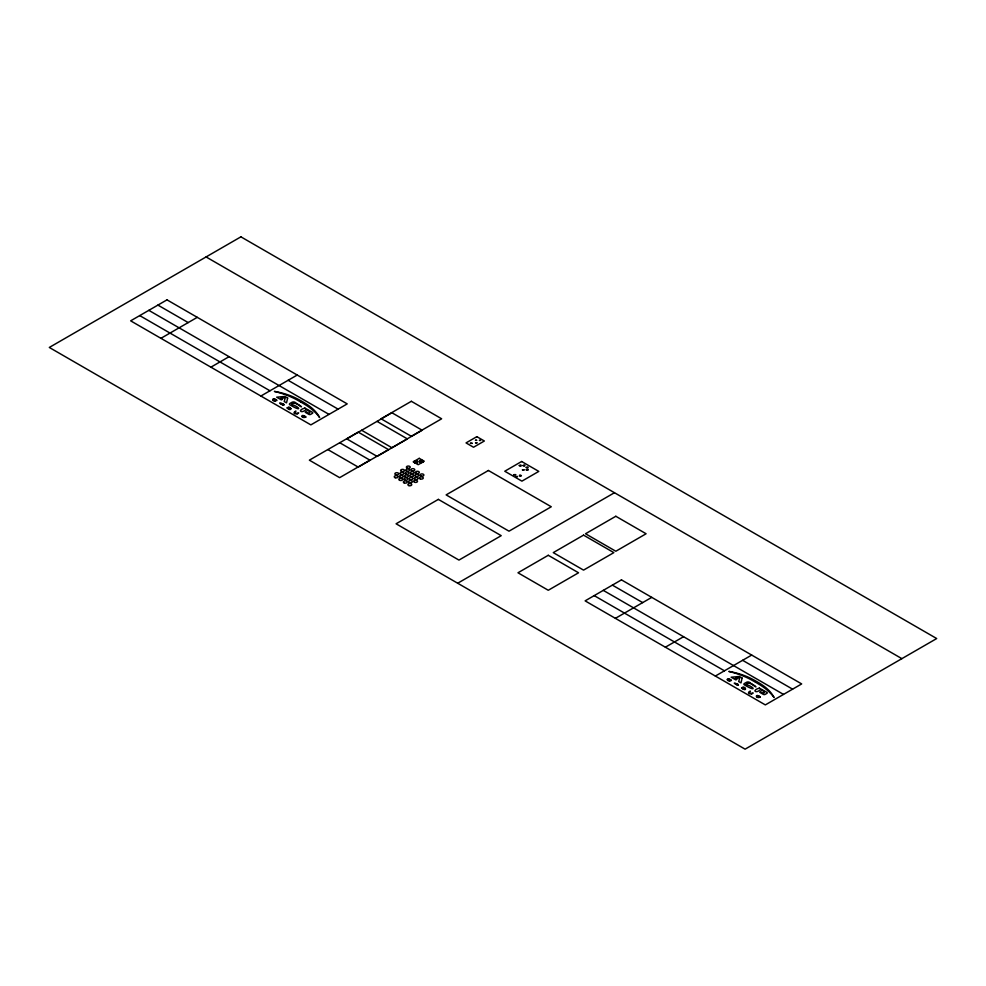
<?xml version="1.0" encoding="UTF-8"?>
<svg xmlns="http://www.w3.org/2000/svg" width="986" height="986" viewBox="0 0 986 986"><rect width="100%" height="100%" fill="white"/><g stroke="black" fill="none" stroke-linecap="round" stroke-linejoin="round"><path stroke-width="1.48" d="M282.846 405.209C288.479 405.098 273.344 400.304 282.846 405.073M737.318 685.245C742.285 685.553 728.432 680.328 737.318 685.097M283.648 404.63L280.874 403.57L283.648 404.445M738.107 684.678L735.346 683.594L738.12 684.481M479.492 440.286L480.515 440.286M480.49 440.508L479.504 440.508M305.808 417.189C300.533 418.988 300.557 412.777 305.82 416.881M760.292 697.201C754.906 699.049 755.116 692.801 760.292 696.917M160.928 338.321L197.274 317.332M210.905 367.174L229.085 356.685M260.883 396.027L297.23 375.037M273.122 399.576L273.886 399.133M287.616 407.994L288.467 407.501M289.958 409.338L290.808 408.845M294.863 412.136C298.98 409.005 289.514 413.91 296.983 413.91M297.341 413.91C301.334 411.137 295.701 415.007 294.863 412.345M414.564 462.619L417.288 461.054M419.863 462.188L422.587 460.61M457.689 583.231L614.463 492.717M615.4 618.345L651.746 597.368M665.377 647.198L683.557 636.709M715.355 676.051L751.702 655.074M727.594 679.6L728.358 679.169M742.088 688.018L742.939 687.525M744.43 689.362L745.28 688.881M749.335 692.16C753.427 689.017 744.06 693.91 751.455 693.934M751.813 693.934C755.806 691.235 750.149 695.007 749.335 692.369M206.074 256.939L901.87 658.648M377.108 421.416L407.391 438.893L377.108 456.382L346.813 438.893L391.898 412.74L422.181 430.229L391.898 447.718L361.603 430.229M157.908 305.093L188.19 322.582M288.146 380.288L338.112 409.141M419.863 460.61L422.587 462.188M414.564 461.054L417.288 462.619M148.812 310.344L329.028 414.391M612.38 585.129L642.662 602.606M742.618 660.312L792.596 689.165M139.729 315.594L269.967 390.776M274.281 399.133C280.616 403.188 274.194 396.89 272.666 399.429C272.481 402.066 279.358 401.585 273.122 399.811M288.824 407.501L290.808 408.635M603.284 590.367L783.5 694.415M287.616 408.192L289.588 409.338M339.64 442.689L369.935 460.166L339.64 477.655L309.357 460.166L358.226 432.127L388.509 449.616L358.226 467.093L327.931 449.616M594.201 595.618L724.439 670.813M728.753 679.169C735.063 683.212 728.753 676.84 727.089 679.514C727.902 681.819 733.362 681.548 727.594 679.835M743.296 687.525L745.28 688.672M742.088 688.228L744.073 689.362M470.433 443.293L472.356 443.343L470.433 443.256M475.511 440.286L476.793 440.311L475.511 440.261M475.56 442.813L477.175 442.85L475.572 442.776M519.277 465.602C521.656 468.042 522.124 463.321 519.289 465.54M522.457 469.866L524.281 469.903L522.469 469.829M522.999 465.565C525.452 467.98 525.711 463.284 523.011 465.515M526.228 469.817L528.04 469.854L526.228 469.817M526.241 467.524C528.669 469.989 528.903 465.182 526.241 467.524M515.629 474.66L513.817 474.697L515.629 474.66M517.465 476.558L515.641 476.558L517.465 476.558M521.347 475.634C518.882 478.087 518.661 473.292 521.347 475.634M287.136 407.957C292.423 412.949 291.277 404.864 287.16 407.884M291.659 404.47C300.397 407.132 302.16 412.382 289.884 404.79A1.578 0.912 0 0 1 289.884 403.508L291.93 402.313A2.219 1.282 0 0 1 295.06 402.313C309.814 413.886 294.974 399.096 291.683 404.408M741.608 687.994C748.017 693.072 745.379 684.506 741.608 687.994M746.131 684.494C754.882 687.156 756.632 692.406 744.356 684.826A1.578 0.912 0 0 1 744.356 683.532L746.402 682.349A2.219 1.282 0 0 1 749.533 682.349C764.162 693.947 749.68 679.12 746.155 684.432M287.641 398.036L286.519 402.855L284.214 401.524L285.237 397.9L280.739 398.282L282.477 399.293L281.417 399.909L276.696 397.185L284.929 396.471L287.641 398.036M742.113 678.06L740.991 682.891L738.687 681.56L739.722 677.924L735.211 678.319L736.949 679.317L735.889 679.933L731.168 677.209L739.401 676.495L742.113 678.06M240.904 236.837L49.3 347.454L745.096 749.163L936.7 638.546L240.904 236.837M166.991 299.855L130.645 320.832L310.861 424.88L347.208 403.89L166.991 299.855M304.871 408.056C296.638 410.447 301.753 413.763 305.759 409.794C311.502 410.706 310.763 415.451 306.19 411.704L305.229 412.259L308.877 414.366A1.269 0.727 0 0 0 310.664 414.366L312.402 413.356A1.269 0.727 0 0 0 312.402 412.333L304.871 408.056M303.047 415.71C299.843 417.534 309.863 417.953 303.047 415.71M411.347 401.302L381.064 418.791L411.347 436.28L441.642 418.791L411.347 401.302M419.26 458.342L413.196 461.83L418.2 464.714L424.251 461.226L419.26 458.342M476.854 436.662L466.033 442.911L473.539 447.25L484.36 441.001L476.854 436.662M438.351 499.384L396.076 523.788L458.958 560.085L501.221 535.669L438.351 499.384M488.403 470.482L446.128 494.886L509.01 531.183L551.285 506.767L488.403 470.482M521.631 461.497L504.758 471.234L521.914 481.143L538.8 471.394L521.631 461.497M548.265 555.291L517.97 572.78L548.265 590.269L578.548 572.78L548.265 555.291M615.819 516.27L585.524 533.759L615.819 551.248L646.101 533.759L615.819 516.27M583.552 535.139L553.269 552.628L583.552 570.118L613.847 552.628L583.552 535.139M621.463 579.879L585.117 600.868L765.333 704.904L801.68 683.927L621.463 579.879M759.343 688.092C751.11 690.471 756.225 693.787 760.231 689.818C765.986 690.73 765.247 695.475 760.662 691.741L759.701 692.295L763.349 694.39A1.269 0.727 0 0 0 765.136 694.39L766.874 693.392A1.269 0.727 0 0 0 766.874 692.357L759.343 688.092M757.519 695.734C754.327 697.558 764.335 697.977 757.519 695.734M301.026 402.128L295.874 399.293A74.27 42.879 0 0 0 274.379 391.405A59.505 34.362 0 0 1 296.453 398.381A110.001 63.511 0 0 1 307.521 404.778A59.505 34.362 0 0 1 319.612 417.522A74.27 42.879 0 0 0 305.943 405.098L301.026 402.128M755.498 682.164L750.346 679.317A74.27 42.879 0 0 0 728.851 671.429A59.505 34.362 0 0 1 750.925 678.417A110.001 63.511 0 0 1 761.993 684.802A59.505 34.362 0 0 1 774.084 697.546A74.27 42.879 0 0 0 760.416 685.134L755.498 682.164M420.96 475.991A1.923 1.109 0 0 0 423.869 475.042A1.923 1.109 0 0 0 420.997 474.056A1.923 1.109 0 0 0 420.96 475.991M420.356 478.962A1.923 1.109 0 0 0 423.265 478.013A1.923 1.109 0 0 0 420.393 477.027A1.923 1.109 0 0 0 420.356 478.962M415.205 479.307A1.923 1.109 0 0 0 418.113 478.358A1.923 1.109 0 0 0 415.242 477.384A1.923 1.109 0 0 0 415.205 479.307M414.601 482.277A1.923 1.109 0 0 0 417.509 481.341A1.923 1.109 0 0 0 414.638 480.355A1.923 1.109 0 0 0 414.601 482.277M409.449 482.635A1.923 1.109 0 0 0 412.358 481.686A1.923 1.109 0 0 0 409.486 480.7A1.923 1.109 0 0 0 409.449 482.635M408.845 485.605A1.923 1.109 0 0 0 411.754 484.656A1.923 1.109 0 0 0 408.882 483.67A1.923 1.109 0 0 0 408.845 485.605M416.412 473.366A1.923 1.109 0 0 0 419.333 472.417A1.923 1.109 0 0 0 416.449 471.431A1.923 1.109 0 0 0 416.412 473.366M415.809 476.337A1.923 1.109 0 0 0 418.717 475.388A1.923 1.109 0 0 0 415.845 474.414A1.923 1.109 0 0 0 415.809 476.337M410.669 476.682A1.923 1.109 0 0 0 413.578 475.745A1.923 1.109 0 0 0 410.694 474.759A1.923 1.109 0 0 0 410.669 476.682M410.053 479.652A1.923 1.109 0 0 0 412.961 478.715A1.923 1.109 0 0 0 410.09 477.729A1.923 1.109 0 0 0 410.053 479.652M404.913 480.009A1.923 1.109 0 0 0 407.822 479.06A1.923 1.109 0 0 0 404.95 478.074A1.923 1.109 0 0 0 404.913 480.009M404.297 482.98A1.923 1.109 0 0 0 407.218 482.031A1.923 1.109 0 0 0 404.334 481.057A1.923 1.109 0 0 0 404.297 482.98M411.877 470.741A1.923 1.109 0 0 0 414.786 469.792A1.923 1.109 0 0 0 411.914 468.806A1.923 1.109 0 0 0 411.877 470.741M411.273 473.711A1.923 1.109 0 0 0 414.182 472.762A1.923 1.109 0 0 0 411.31 471.789A1.923 1.109 0 0 0 411.273 473.711M406.121 474.056A1.923 1.109 0 0 0 409.03 473.12A1.923 1.109 0 0 0 406.158 472.134A1.923 1.109 0 0 0 406.121 474.056M405.517 477.039A1.923 1.109 0 0 0 408.426 476.09A1.923 1.109 0 0 0 405.554 475.104A1.923 1.109 0 0 0 405.517 477.039M400.365 477.384A1.923 1.109 0 0 0 403.274 476.435A1.923 1.109 0 0 0 400.402 475.462A1.923 1.109 0 0 0 400.365 477.384M399.761 480.355A1.923 1.109 0 0 0 402.67 479.406A1.923 1.109 0 0 0 399.798 478.432A1.923 1.109 0 0 0 399.761 480.355M407.329 468.116A1.923 1.109 0 0 0 410.238 467.167A1.923 1.109 0 0 0 407.366 466.193A1.923 1.109 0 0 0 407.329 468.116M406.725 471.086A1.923 1.109 0 0 0 409.634 470.149A1.923 1.109 0 0 0 406.762 469.163A1.923 1.109 0 0 0 406.725 471.086M401.573 471.444A1.923 1.109 0 0 0 404.482 470.495A1.923 1.109 0 0 0 401.61 469.509A1.923 1.109 0 0 0 401.573 471.444M400.969 474.414A1.923 1.109 0 0 0 403.878 473.465A1.923 1.109 0 0 0 401.006 472.479A1.923 1.109 0 0 0 400.969 474.414M395.817 474.759A1.923 1.109 0 0 0 398.726 473.81A1.923 1.109 0 0 0 395.854 472.836A1.923 1.109 0 0 0 395.817 474.759M395.213 477.729A1.923 1.109 0 0 0 398.122 476.793A1.923 1.109 0 0 0 395.25 475.807A1.923 1.109 0 0 0 395.213 477.729M414.946 462.791A1.923 1.109 0 0 0 417.854 461.842A1.923 1.109 0 0 0 414.983 460.869A1.923 1.109 0 0 0 414.946 462.791M420.246 462.36A1.923 1.109 0 0 0 423.154 461.411A1.923 1.109 0 0 0 420.282 460.425A1.923 1.109 0 0 0 420.246 462.36"/></g></svg>
